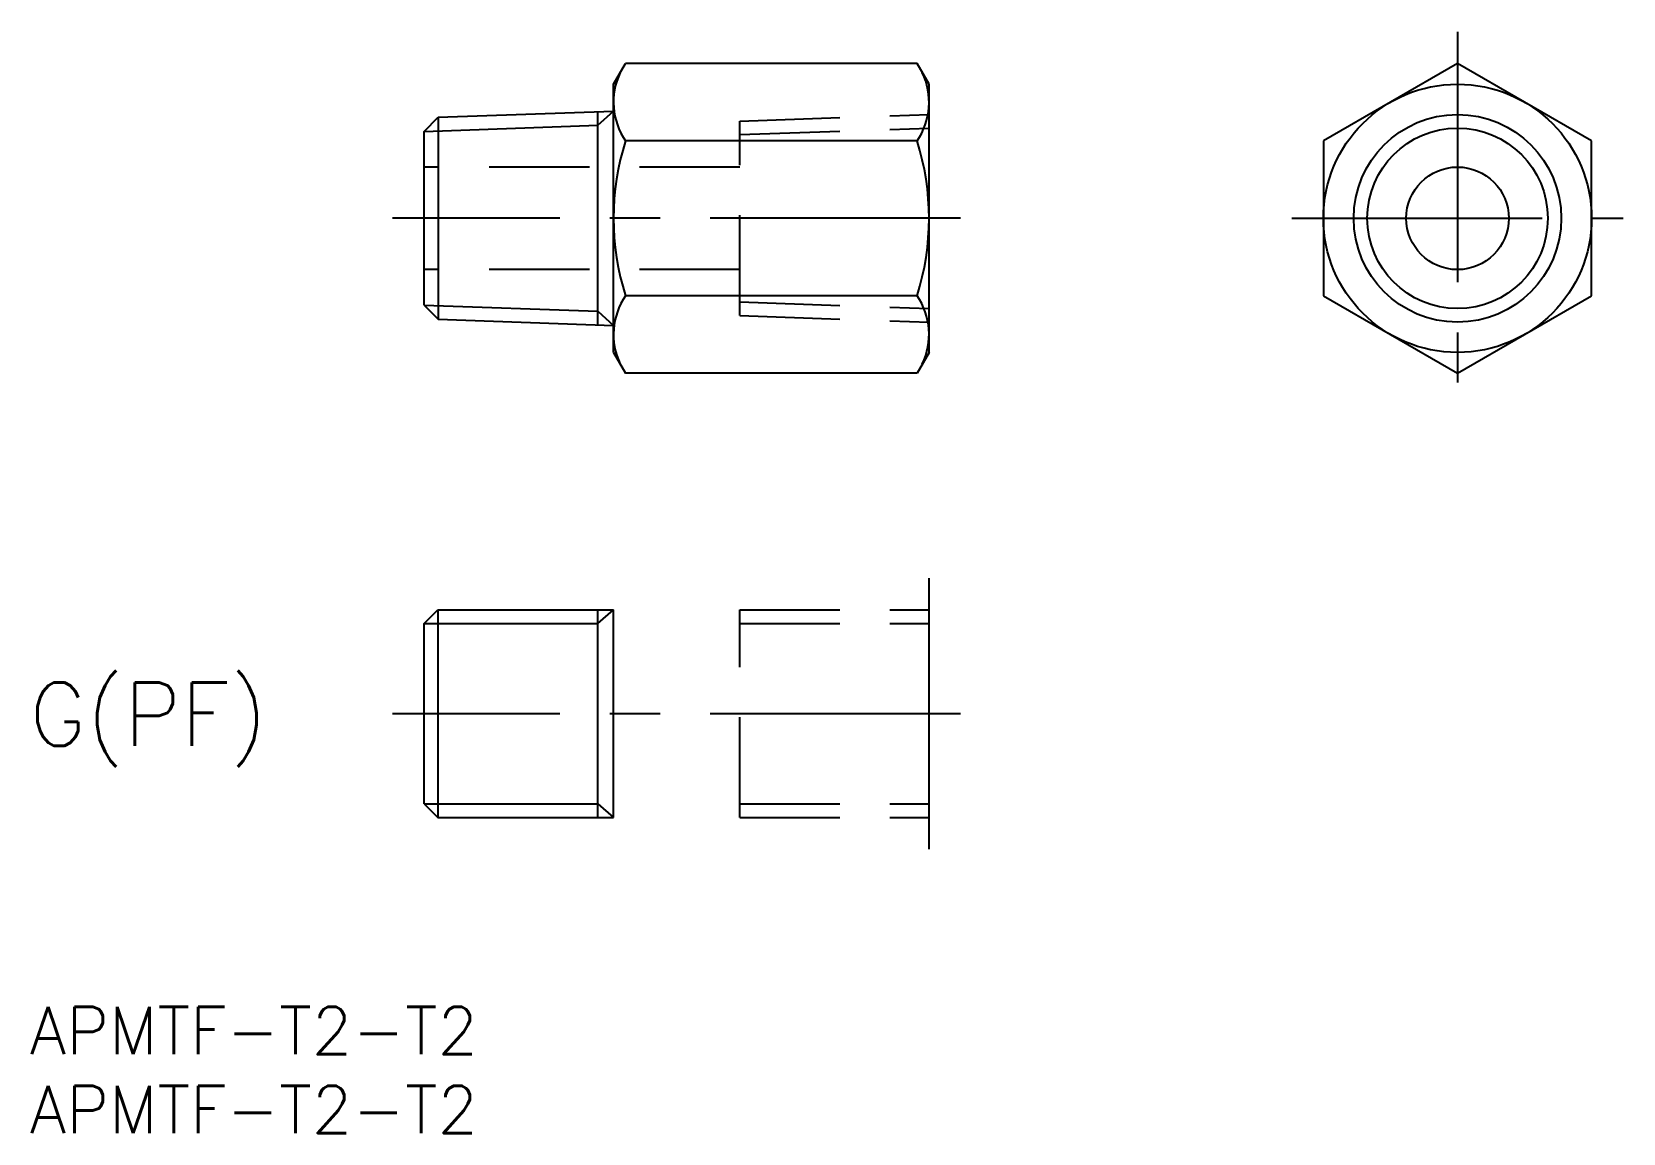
# Model space of a CAD drawing. Extents: x 0 to 101, y -8 to 62.
import ezdxf

# ---------------------------------------------------------------- set-up
doc = ezdxf.new("R2010")
doc.units = 0
doc.header["$LTSCALE"] = 0.5
doc.linetypes.add('CENTER', pattern=[50.8, 31.75, -6.35, 6.35, -6.35])
doc.linetypes.add('DASHED', pattern=[19.05, 12.7, -6.35])
for name, color, linetype in [('MSM_CENTER', 1, 'CENTER'), ('MSM_CONTINUOUS', 7, 'CONTINUOUS'), ('MSM_DASHED', 4, 'DASHED'), ('MSM_NARROW', 5, 'CONTINUOUS'), ('MSM_PART_NUMBER', 7, 'CONTINUOUS')]:
    doc.layers.add(name, color=color, linetype=linetype)
doc.styles.get("Standard").update_dxf_attribs({"font": 'txt.shx', "height": 3, "bigfont": 'bigfont.shx'})

# ---------------------------------------------------------------- blocks, each defined once
blk = doc.blocks.new('*U4')
at = {"layer": 'MSM_PART_NUMBER'}
blk.add_text('APMTF-T2-T2', height=3, dxfattribs=at).set_placement((0, -3))
blk = doc.blocks.new('*U5')
at = {"layer": 'MSM_PART_NUMBER'}
blk.add_text('APMTF-T2-T2', height=3, dxfattribs=at).set_placement((0, -8))

msp = doc.modelspace()

# ---------------------------------------------------------------- linework, layer by layer
at = {"layer": 'MSM_CENTER'}
for p, q in [((90.5, 61.79), (90.5, 38.16)), ((59, 49.97), (23, 49.97)), ((80, 49.97), (101, 49.97)), ((59, 18.58), (23, 18.58))]:
    msp.add_line(p, q, dxfattribs=at)
at = {"layer": 'MSM_CONTINUOUS'}
for p, q in [((37, 58.47), (37.76, 59.79)), ((56.24, 59.79), (37.76, 59.79)), ((57, 58.47), (56.24, 59.79)), ((90.5, 59.79), (82, 54.88)), ((99, 54.88), (90.5, 59.79)), ((37, 41.47), (37, 58.47)), ((57, 41.47), (57, 58.47)), ((25.89, 56.37), (37, 56.76)), ((36, 43.22), (36, 56.72)), ((25, 55.48), (25.89, 56.37)), ((25, 44.46), (25, 55.48)), ((25.89, 56.37), (25.89, 43.57)), ((56.24, 54.88), (37.76, 54.88)), ((82, 54.88), (82, 45.06)), ((99, 45.06), (99, 54.88)), ((25, 44.46), (25.89, 43.57)), ((56.24, 45.06), (37.76, 45.06)), ((82, 45.06), (90.5, 40.16)), ((90.5, 40.16), (99, 45.06)), ((25.89, 43.57), (37, 43.18)), ((37, 41.47), (37.76, 40.16)), ((57, 41.47), (56.24, 40.16)), ((56.24, 40.16), (37.76, 40.16)), ((57, 10), (57, 27.16)), ((25, 24.3), (25.86, 25.16)), ((25, 12.86), (25, 24.3)), ((25.86, 25.16), (37, 25.16)), ((25.86, 25.16), (25.86, 12)), ((36, 12), (36, 25.16)), ((37, 12), (37, 25.16)), ((25, 12.86), (25.86, 12)), ((25.86, 12), (37, 12))]:
    msp.add_line(p, q, dxfattribs=at)
for radius in [8.5, 5.72, 3.25]:
    msp.add_circle((90.5, 49.97), radius, dxfattribs=at)
for centre, radius, start, end in [((41.34, 57.33), 4.34, 154.3842, 214.3842), ((52.66, 57.33), 4.34, 325.6158, 25.6158), ((53.24, 49.97), 16.24, 162.412, 197.588), ((40.76, 49.97), 16.24, 342.412, 17.588), ((41.34, 42.61), 4.34, 145.6158, 205.6158), ((52.66, 42.61), 4.34, 334.3842, 34.3842)]:
    msp.add_arc(centre, radius, start, end, dxfattribs=at)
at = {"layer": 'MSM_DASHED'}
for p, q in [((45, 56.13), (57, 56.55)), ((45, 43.81), (45, 56.13)), ((45, 55.28), (57, 55.69)), ((45, 53.22), (25, 53.22)), ((45, 46.72), (25, 46.72)), ((45, 44.67), (57, 44.25)), ((45, 43.81), (57, 43.39)), ((45, 25.16), (57, 25.16)), ((45, 12), (45, 25.16)), ((45, 24.3), (57, 24.3)), ((45, 12.86), (57, 12.86)), ((45, 12), (57, 12))]:
    msp.add_line(p, q, dxfattribs=at)
at = {"layer": 'MSM_NARROW'}
for p, q in [((36, 55.87), (37, 56.76)), ((25, 55.48), (36, 55.87)), ((25, 44.46), (36, 44.08)), ((36, 44.08), (37, 43.18)), ((25, 24.3), (36, 24.3)), ((36, 24.3), (37, 25.16)), ((25, 12.86), (36, 12.86)), ((36, 12.86), (37, 12))]:
    msp.add_line(p, q, dxfattribs=at)
msp.add_circle((90.5, 49.97), 6.58, dxfattribs=at)

# ---------------------------------------------------------------- block references
at = {"layer": 'MSM_CONTINUOUS'}
for name in ['*U4', '*U5']:
    msp.add_blockref(name, (0, 0), dxfattribs=at)

# ---------------------------------------------------------------- texts
at = {"layer": 'MSM_PART_NUMBER'}
msp.add_text('G(PF)', height=4, dxfattribs=at).set_placement((-0.02, 16.55))

doc.saveas('drawing.dxf')
